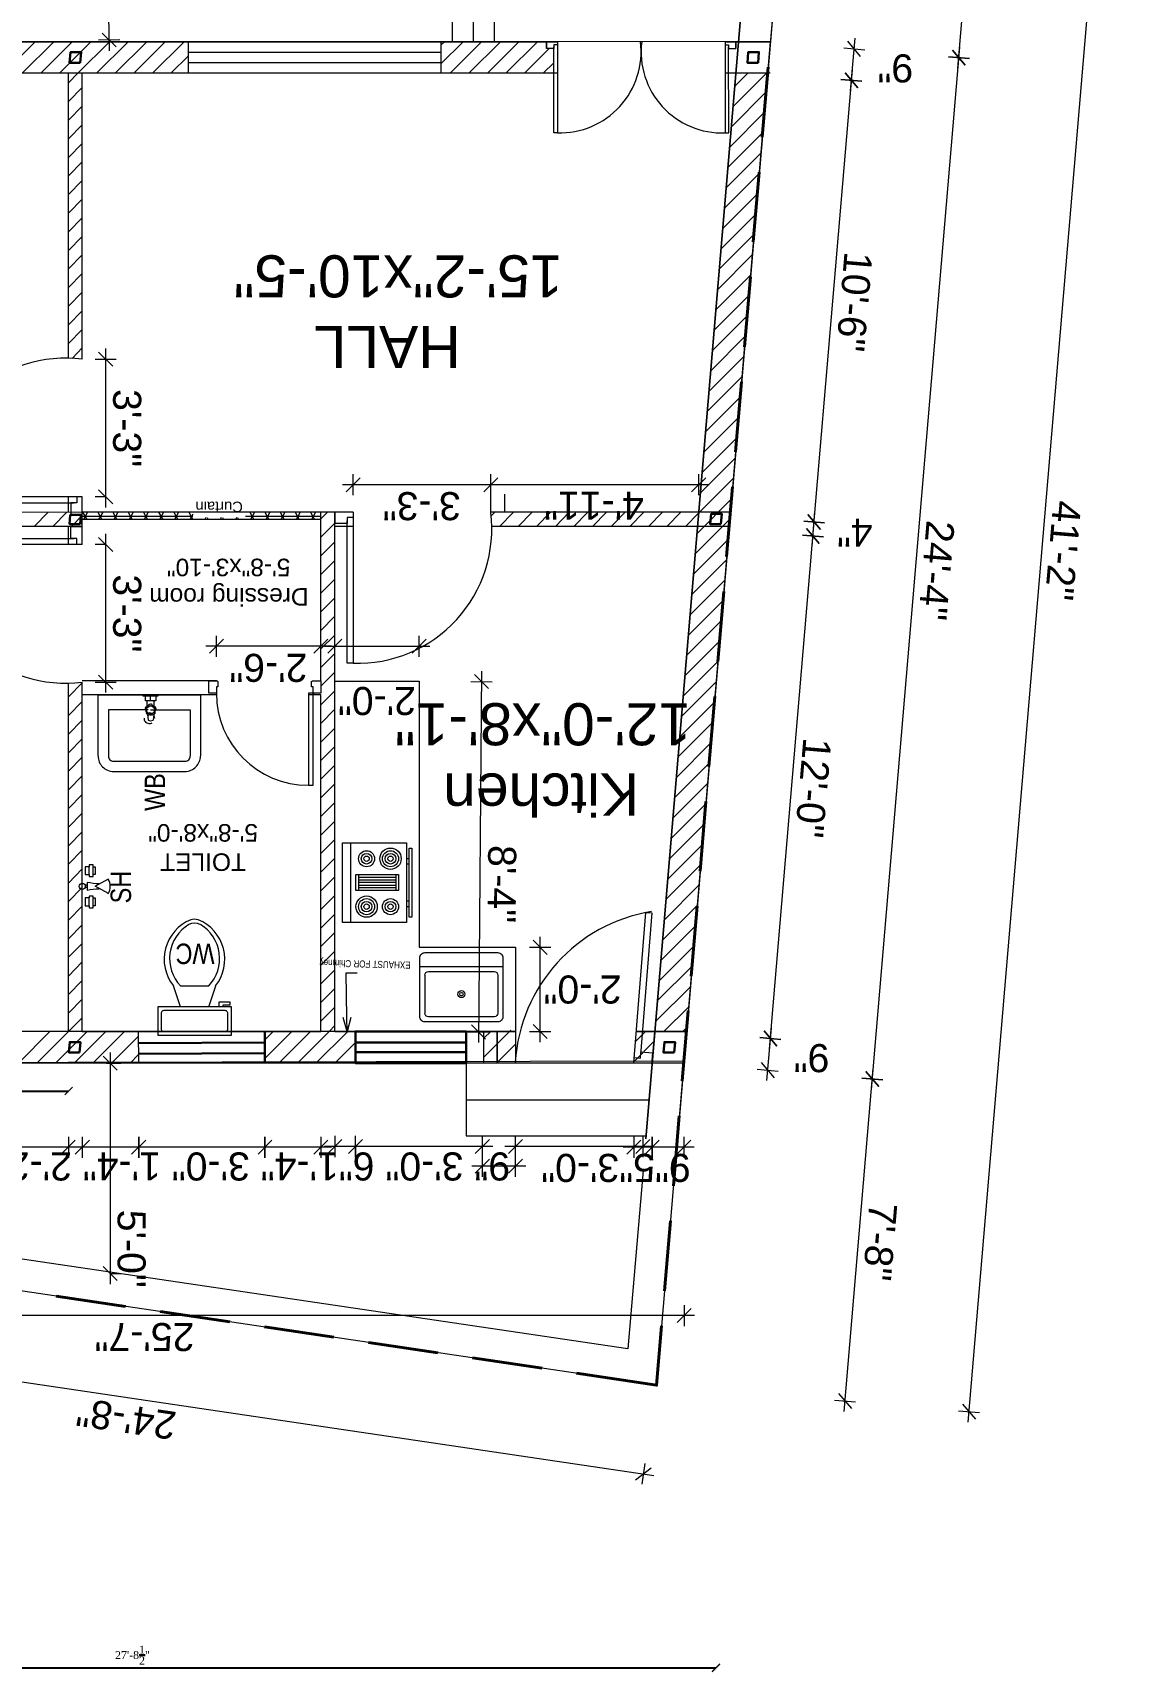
# Model space of a CAD drawing. Header units: inches. Extents: x 45643 to 78083, y -17830 to -3084.
# Drawn here: x 58680.5 to 58989.2, y -13126.4 to -12659.1 of the extents above; entities that cross this region are included whole.
import ezdxf

# ---------------------------------------------------------------- set-up
doc = ezdxf.new("R2010")
doc.units = ezdxf.units.IN
doc.header["$MEASUREMENT"] = 0
doc.layers.add('ELEVATION', color=6, linetype='Continuous', lineweight=30)
for name, color, linetype in [('PDF_0', 7, 'Continuous'), ('PDF_1. window', 7, 'Continuous'), ('PDF_A-DIM', 7, 'Continuous'), ('PDF_Boundary', 7, 'Continuous'), ('PDF_Dim_plan', 7, 'Continuous'), ('PDF_door', 7, 'Continuous'), ('PDF_Fixture', 7, 'Continuous'), ('PDF_FIXTURES', 7, 'Continuous'), ('PDF_hatch', 7, 'Continuous'), ('PDF_line', 7, 'Continuous'), ('PDF_openings', 7, 'Continuous'), ('PDF_SANITARY_FIXTURE', 7, 'Continuous'), ('PDF_T-TEXT', 7, 'Continuous'), ('PDF_Text', 7, 'Continuous'), ('PDF_WALL', 7, 'Continuous'), ('PDF_家具外线', 7, 'Continuous')]:
    doc.layers.add(name, color=color, linetype=linetype)
doc.styles.add('PDF Arial', font='arial.ttf')
doc.styles.add('PDF Technic', font='technic_.ttf')
doc.styles.get("Standard").update_dxf_attribs({"font": 'times.ttf'})
doc.dimstyles.get("Standard").update_dxf_attribs({"dimtxt": 2.25, "dimasz": 2.25, "dimexe": 0.18, "dimexo": 0.0625, "dimgap": 1, "dimtad": 1, "dimdec": 1, "dimzin": 0, "dimdsep": 46, "dimlunit": 4, "dimtxsty": 'Standard', "dimblk": 'ARCHTICK', "dimcen": 0.09, "dimse1": 1, "dimse2": 1, "dimadec": 0, "dimazin": 0, "dimtfac": 1, "dimtdec": 1, "dimtofl": 0, "dimtmove": 0, "dimatfit": 3, "dimldrblk": 'ARCHTICK', "dimfxl": 1, "dimtolj": 1, "dimtzin": 0, "dimarcsym": 0})

# ---------------------------------------------------------------- blocks, each defined once
blk = doc.blocks.new('_ArchTick')
at = {"color": 0, "linetype": 'ByBlock', "const_width": 0.15}
blk.add_lwpolyline([(-0.5, -0.5), (0.5, 0.5)], dxfattribs=at)
blk = doc.blocks.new('*D965')
at = {"layer": 'Defpoints', "color": 0, "transparency": 16777216}
for p in [(58542.59, -12797.69), (58875.18, -12797.67), (58875.18, -13125.15)]:
    blk.add_point(p, dxfattribs=at)
at = {"layer": 'ELEVATION', "color": 0, "lineweight": -2, "transparency": 16777216}
blk.add_line((58542.59, -13125.15), (58875.18, -13125.15), dxfattribs=at)
at = {"layer": 'ELEVATION', "color": 0, "lineweight": -2, "transparency": 16777216, "xscale": 2.25, "yscale": 2.25, "zscale": 2.25, "rotation": 180}
blk.add_blockref('_ArchTick', (58542.59, -13125.15), dxfattribs=at)
at = {"layer": 'ELEVATION', "color": 0, "lineweight": -2, "transparency": 16777216, "xscale": 2.25, "yscale": 2.25, "zscale": 2.25}
blk.add_blockref('_ArchTick', (58875.18, -13125.15), dxfattribs=at)
at = {"layer": 'ELEVATION', "color": 0, "transparency": 16777216, "insert": (58708.88, -13121.51), "char_height": 2.25, "attachment_point": 5}
blk.add_mtext('\\A1;27\'-8{\\H1x;\\S1/2;}"', dxfattribs=at)
blk = doc.blocks.new('*D1009')
at = {"layer": 'Defpoints', "color": 0, "transparency": 16777216}
for p in [(58566.56, -12943.76), (58690.7, -12943.76), (58690.7, -12960.73)]:
    blk.add_point(p, dxfattribs=at)
at = {"layer": 'ELEVATION', "color": 0, "lineweight": -2, "transparency": 16777216}
blk.add_line((58566.56, -12960.73), (58690.7, -12960.73), dxfattribs=at)
at = {"layer": 'ELEVATION', "color": 0, "lineweight": -2, "transparency": 16777216, "xscale": 2.25, "yscale": 2.25, "zscale": 2.25, "rotation": 180}
blk.add_blockref('_ArchTick', (58566.56, -12960.73), dxfattribs=at)
at = {"layer": 'ELEVATION', "color": 0, "lineweight": -2, "transparency": 16777216, "xscale": 2.25, "yscale": 2.25, "zscale": 2.25}
blk.add_blockref('_ArchTick', (58690.7, -12960.73), dxfattribs=at)
at = {"layer": 'ELEVATION', "color": 0, "transparency": 16777216, "insert": (58628.63, -12958.59), "char_height": 2.25, "attachment_point": 5}
blk.add_mtext('\\A1;10\'-4"', dxfattribs=at)

msp = doc.modelspace()

# ---------------------------------------------------------------- hatches: boundary and pattern name
at = {"layer": 'PDF_openings', "transparency": 33554559}
for points in [[(58733.16, -12845.53), (58733.21, -12845.58), (58733.25, -12845.63), (58733.3, -12845.58), (58733.35, -12845.53), (58733.3, -12845.49), (58733.25, -12845.44), (58733.21, -12845.49)], [(58759.82, -12845.53), (58759.86, -12845.58), (58759.91, -12845.63), (58759.96, -12845.58), (58760, -12845.53), (58759.96, -12845.49), (58759.91, -12845.44), (58759.86, -12845.49)]]:
    msp.add_hatch(color=256, dxfattribs=at).paths.add_polyline_path(points)

# ---------------------------------------------------------------- linework, layer by layer
at = {"layer": 'PDF_0', "lineweight": 9}
for points in [[(58916.41, -12665.81), (58912.75, -12661.5)], [(58703.26, -12754.12), (58699.23, -12750.13)], [(58699.23, -12789.35), (58703.26, -12793.38)], [(58773.77, -12785.92), (58769.78, -12789.91)], [(58868.24, -12789.91), (58872.28, -12785.92)], [(58703.26, -12806.92), (58699.23, -12802.93)], [(58734.83, -12831.95), (58730.8, -12835.94)], [(58760.6, -12835.94), (58764.59, -12831.95)], [(58768.58, -12831.95), (58764.59, -12835.94)], [(58788.6, -12835.94), (58792.59, -12831.95)], [(58699.23, -12842.15), (58703.26, -12846.18)], [(58810.35, -12846.04), (58806.36, -12842.01)], [(58827.08, -12921.79), (58823.09, -12917.76)], [(58770.11, -12943.76), (58770.02, -12939.78), (58769.83, -12927.07), (58772.89, -12927.07)], [(58771.08, -12939.73), (58770.11, -12943.76), (58768.95, -12939.78)], [(58805.52, -12941.91), (58809.46, -12945.94)], [(58823.09, -12941.77), (58827.08, -12945.76)], [(58704.51, -12954.75), (58700.53, -12950.76)], [(58888.09, -12952.62), (58891.75, -12956.97)], [(58688.61, -12978.76), (58692.6, -12974.78)], [(58696.59, -12974.78), (58692.6, -12978.76)], [(58760.6, -12978.76), (58764.59, -12974.78)], [(58768.58, -12974.54), (58764.59, -12978.53)], [(58806.59, -12978.53), (58810.62, -12974.54)], [(58820.03, -12974.54), (58816, -12978.53)], [(58853.78, -12974.78), (58849.79, -12978.76)], [(58852.34, -12978.53), (58856.33, -12974.54)], [(58864.03, -12978.76), (58868.01, -12974.78)], [(58810.62, -12980.15), (58806.59, -12984.19)], [(58816, -12984.19), (58820.03, -12980.15)], [(58700.53, -13010.75), (58704.51, -13014.78)], [(58864.07, -13026.74), (58868.06, -13022.75)], [(58910.1, -13046.95), (58913.77, -13051.26)], [(58945.47, -13049.97), (58949.14, -13054.28)], [(58852.21, -13071.52), (58856.75, -13068.18)]]:
    msp.add_lwpolyline(points, dxfattribs=at)
for points in [[(58946.17, -12668.31), (58942.55, -12664)], [(58915.62, -12674.8), (58912.01, -12670.49)], [(58809, -12789.91), (58812.99, -12785.92)], [(58904.96, -12800.71), (58901.34, -12796.35)], [(58904.63, -12804.69), (58900.97, -12800.38)], [(58892.49, -12947.93), (58888.87, -12943.62)], [(58921.55, -12959.48), (58917.89, -12955.17)], [(58712.67, -12974.78), (58708.64, -12978.76)], [(58748.64, -12974.78), (58744.66, -12978.76)], [(58770.43, -12978.53), (58774.47, -12974.54)], [(58858.97, -12974.78), (58854.99, -12978.76)]]:
    msp.add_lwpolyline(points, close=True, dxfattribs=at)
at = {"layer": 'PDF_1. window', "lineweight": 15}
msp.add_lwpolyline([(58724.82, -12661.64), (58796.81, -12661.64), (58796.81, -12670.63), (58724.82, -12670.63)], close=True, dxfattribs=at)
for points in [[(58830, -12661.64), (58826.85, -12661.64)], [(58724.82, -12664.6), (58796.81, -12664.6)], [(58796.81, -12667.62), (58724.82, -12667.62)], [(58710.68, -12952.76), (58710.59, -12943.76)]]:
    msp.add_lwpolyline(points, dxfattribs=at)
at = {"layer": 'PDF_A-DIM', "lineweight": 5}
for points in [[(58899.91, -12552.33), (58858.23, -13044.59), (58565.44, -13001.15), (58509.91, -12600.96)], [(58866.07, -12952.2), (58558.77, -12952.89), (58518.35, -12661.73), (58890.68, -12661.5)], [(58786.98, -12912.7), (58768.76, -12912.7), (58768.76, -12889.94), (58786.98, -12889.94)], [(58788.51, -12911.17), (58787.77, -12911.17), (58787.77, -12891.47), (58788.51, -12891.47)], [(58784.71, -12903.62), (58772.56, -12903.62), (58772.56, -12899.03), (58784.71, -12899.03)]]:
    msp.add_lwpolyline(points, close=True, dxfattribs=at)
at = {"layer": 'PDF_A-DIM', "lineweight": 9}
for points in [[(58944.13, -12669.15), (58953.87, -12553.86)], [(58919.47, -12960.31), (58944.64, -12663.17)], [(58911.68, -13052.1), (58919.98, -12954.33)], [(58866.07, -13021.73), (58866.07, -13027.76)], [(58869.03, -13024.75), (58555.75, -13024.75)], [(58908.95, -13048.85), (58914.93, -13049.36)]]:
    msp.add_lwpolyline(points, dxfattribs=at)
for points in [[(58947.38, -12666.41), (58941.4, -12665.9)], [(58922.71, -12957.58), (58916.73, -12957.07)]]:
    msp.add_lwpolyline(points, close=True, dxfattribs=at)
at = {"layer": 'PDF_A-DIM', "lineweight": 5}
for points in [[(58771.08, -12912.7), (58771.08, -12889.94)], [(58786.98, -12894.49), (58787.77, -12894.49)], [(58787.77, -12896.02), (58786.98, -12896.02)], [(58773.35, -12903.62), (58773.35, -12899.03)], [(58783.97, -12899.82), (58773.35, -12899.82)], [(58773.35, -12900.56), (58783.97, -12900.56)], [(58783.97, -12901.3), (58773.35, -12901.3)], [(58773.35, -12902.09), (58783.97, -12902.09)], [(58783.97, -12899.03), (58783.97, -12903.62)], [(58783.97, -12902.83), (58773.35, -12902.83)], [(58787.77, -12906.63), (58786.98, -12906.63)], [(58786.98, -12908.16), (58787.77, -12908.16)], [(58812.94, -12952.76), (58812.85, -12943.76)], [(58812.85, -12952.76), (58812.85, -12943.76), (58812.85, -12952.76)]]:
    msp.add_lwpolyline(points, dxfattribs=at)
for centre, radius in [((58775.6, -12894.51), 2.29), ((58775.6, -12894.51), 1.51), ((58782.42, -12894.51), 3.04), ((58782.42, -12894.51), 2.29), ((58782.42, -12894.51), 1.51), ((58775.6, -12894.51), 0.765), ((58782.42, -12894.51), 0.765), ((58775.6, -12908.18), 3.04), ((58775.6, -12908.18), 2.29), ((58775.6, -12908.18), 1.51), ((58782.42, -12908.18), 2.29), ((58782.42, -12908.18), 1.51), ((58775.6, -12908.18), 0.765), ((58782.42, -12908.18), 0.765)]:
    msp.add_circle(centre, radius, dxfattribs=at)
at = {"layer": 'PDF_Boundary', "lineweight": 40}
for points in [[(58890.03, -12668.91), (58888.36, -12688.85)], [(58887.53, -12698.81), (58885.81, -12718.7)], [(58884.98, -12728.67), (58883.31, -12748.6)], [(58882.43, -12758.57), (58880.76, -12778.5)], [(58879.93, -12788.47), (58878.21, -12808.4)], [(58877.38, -12818.37), (58875.71, -12838.3)], [(58874.87, -12848.27), (58873.16, -12868.2)], [(58872.32, -12878.17), (58870.66, -12898.1)], [(58869.77, -12908.07), (58868.11, -12928)], [(58867.27, -12937.92), (58865.56, -12957.85)], [(58864.72, -12967.82), (58863.05, -12987.75)], [(58862.22, -12997.72), (58860.5, -13017.65)], [(58706.88, -13022.11), (58687.13, -13019.18)], [(58736.59, -13026.51), (58716.8, -13023.59)], [(58766.26, -13030.91), (58746.47, -13027.99)], [(58859.67, -13027.62), (58858.23, -13044.59), (58835.47, -13041.2)], [(58795.93, -13035.32), (58776.13, -13032.4)], [(58825.6, -13039.72), (58805.8, -13036.8)]]:
    msp.add_lwpolyline(points, dxfattribs=at)
at = {"layer": 'PDF_Dim_plan', "lineweight": 9}
for points in [[(58800.1, -12661.64), (58800.01, -12624.5), (58883.77, -12624.6)], [(58806.08, -12661.64), (58805.99, -12630.53), (58883.73, -12630.58)], [(58812.06, -12661.64), (58812.01, -12636.51), (58883.73, -12636.6)], [(58698.26, -12752.12), (58704.24, -12752.12)], [(58701.27, -12794.36), (58701.27, -12749.11)], [(58771.78, -12790.88), (58771.78, -12784.9)], [(58810.99, -12790.88), (58810.99, -12784.9)], [(58814.01, -12787.91), (58768.76, -12787.91)], [(58701.27, -12791.34), (58698.26, -12791.34)], [(58701.27, -12847.16), (58701.27, -12801.91)], [(58701.27, -12804.92), (58698.26, -12804.92)], [(58732.84, -12836.96), (58732.84, -12830.98)], [(58762.6, -12836.96), (58762.6, -12830.98)], [(58765.61, -12833.94), (58729.82, -12833.94)], [(58698.26, -12844.19), (58704.24, -12844.19)], [(58701.5, -12952.76), (58705.53, -12952.76)], [(58702.52, -12949.79), (58702.52, -13015.75)], [(58856.98, -12952.76), (58803.95, -12952.76), (58803.95, -12973.52), (58855.22, -12973.52)], [(58855.96, -12963.33), (58803.95, -12963.33)], [(58702.47, -13012.74), (58705.53, -13012.74)]]:
    msp.add_lwpolyline(points, dxfattribs=at)
at = {"layer": 'PDF_door', "lineweight": 9}
for points in [[(58830, -12662.52), (58828.93, -12662.52), (58828.93, -12663.58), (58826.85, -12663.58), (58826.85, -12661.64), (58826.85, -12663.58)], [(58830, -12661.64), (58830, -12687.6), (58828.98, -12687.6), (58828.93, -12663.07)], [(58877.75, -12661.64), (58877.75, -12687.6), (58878.81, -12687.6), (58878.77, -12663.07)], [(58877.75, -12662.56), (58878.77, -12662.56), (58878.77, -12663.58), (58880.85, -12663.58), (58880.85, -12661.64), (58880.85, -12663.58)], [(58694.59, -12791.34), (58651.62, -12791.34), (58651.62, -12793.1), (58692.23, -12793.1)], [(58693.06, -12791.34), (58693.06, -12793.1), (58691.35, -12793.1), (58691.35, -12796.53), (58694.59, -12796.53), (58691.35, -12796.53)], [(58771.78, -12797.28), (58770.06, -12797.28), (58770.06, -12798.99), (58766.58, -12798.99), (58766.58, -12795.75), (58766.58, -12798.99)], [(58771.78, -12795.75), (58771.78, -12838.76), (58770.06, -12838.76), (58770.06, -12798.16)], [(58694.59, -12804.92), (58651.62, -12804.92), (58651.62, -12803.21), (58692.23, -12803.21)], [(58693.06, -12804.92), (58693.06, -12803.21), (58691.35, -12803.21), (58691.35, -12799.78), (58694.59, -12799.78), (58691.35, -12799.78)], [(58851.79, -12952.66), (58855.17, -12909.83), (58856.89, -12909.97), (58853.69, -12950.44)], [(58851.93, -12951.18), (58853.64, -12951.32), (58853.78, -12949.6), (58857.21, -12949.88), (58856.93, -12953.08), (58857.21, -12949.88)]]:
    msp.add_lwpolyline(points, dxfattribs=at)
for centre, radius, start, end in [((58830.72, -12664.49), 23.11, 268.1651, 7.1629), ((58876.94, -12664.53), 23.11, 172.9356, 271.9334), ((58689.84, -12790.11), 38.27, 82.8864, 181.8842), ((58773.01, -12800.54), 38.27, 268.1158, 7.1136), ((58689.84, -12806.2), 38.27, 178.1158, 277.1136), ((58864.28, -12955.33), 46.38, 99.2396, 176.5448)]:
    msp.add_arc(centre, radius, start, end, dxfattribs=at)
at = {"layer": 'PDF_Fixture', "lineweight": 9}
for points in [[(58810.99, -12790.88), (58810.99, -12784.9)], [(58870.28, -12790.88), (58870.28, -12784.9)], [(58873.25, -12787.91), (58807.98, -12787.91)], [(58766.58, -12836.96), (58766.58, -12830.98)], [(58790.6, -12836.96), (58790.6, -12830.98)], [(58763.57, -12833.94), (58793.61, -12833.94)], [(58808.4, -12841.04), (58807.47, -12946.91)], [(58766.58, -12843.86), (58790.6, -12843.86), (58790.6, -12919.75), (58818.04, -12919.75), (58818.04, -12943.76), (58766.58, -12943.76), (58766.58, -12859.49)], [(58805.34, -12844), (58811.37, -12844.05)], [(58822.07, -12919.75), (58828.1, -12919.75)], [(58825.09, -12946.78), (58825.09, -12916.78)], [(58804.5, -12943.9), (58810.48, -12943.95)], [(58822.07, -12943.76), (58828.1, -12943.76)]]:
    msp.add_lwpolyline(points, dxfattribs=at)
at = {"layer": 'PDF_FIXTURES', "lineweight": 9}
for points in [[(58732.55, -12930.78, 0.501316), (58727.6, -12911.92, 0.132895), (58725.51, -12911.92, 0.501316), (58720.56, -12930.78)], [(58728.2, -12913.24, 0.21501), (58724.93, -12913.26, 0.48008), (58722.59, -12930.78), (58730.61, -12930.78, 0.48008), (58728.23, -12913.26)], [(58735.05, -12943.8, 0.499993), (58736.08, -12942.79), (58736.08, -12938.76)]]:
    msp.add_lwpolyline(points, format="xyb", dxfattribs=at)
for points in [[(58722.59, -12936.76), (58720.6, -12930.78)], [(58730.61, -12936.76), (58732.61, -12930.78)], [(58717.08, -12938.76), (58717.08, -12942.79)], [(58735.11, -12937.78), (58718.1, -12937.78)], [(58733.58, -12936.76), (58733.58, -12935.28), (58736.59, -12935.28), (58736.59, -12936.25), (58734.6, -12936.25), (58734.6, -12936.76)], [(58718.1, -12943.76), (58735.11, -12943.76)]]:
    msp.add_lwpolyline(points, dxfattribs=at)
msp.add_lwpolyline([(58716.1, -12936.76), (58716.1, -12944.78), (58737.1, -12944.78), (58737.1, -12936.76)], close=True, dxfattribs=at)
for centre, start, end in [((58717.93, -12938.69), 81.8669, 188.1258), ((58735.18, -12938.69), 351.8742, 98.1331), ((58717.93, -12942.9), 171.8742, 278.1331)]:
    msp.add_arc(centre, 0.904, start, end, dxfattribs=at)
at = {"layer": 'PDF_hatch', "lineweight": 0}
for points in [[(58877.75, -12661.64), (58890.63, -12661.64), (58866.02, -12952.76), (58558.72, -12952.76), (58518.35, -12661.64), (58830, -12661.64)], [(58681.15, -12661.64), (58672.16, -12670.63)], [(58686.43, -12661.64), (58677.44, -12670.63)], [(58691.72, -12661.64), (58682.73, -12670.63)], [(58697.05, -12661.64), (58688.06, -12670.63)], [(58702.33, -12661.64), (58693.34, -12670.63), (58690.61, -12673.36)], [(58826.85, -12661.64), (58694.78, -12661.64)], [(58707.67, -12661.64), (58698.67, -12670.63)], [(58712.95, -12661.64), (58703.96, -12670.63)], [(58718.23, -12661.64), (58709.24, -12670.63)], [(58723.57, -12661.64), (58714.57, -12670.63)], [(58803.11, -12661.64), (58796.81, -12667.89)], [(58797.83, -12661.64), (58796.81, -12662.61)], [(58808.4, -12661.64), (58799.41, -12670.63)], [(58813.73, -12661.64), (58804.74, -12670.63)], [(58819.01, -12661.64), (58810.02, -12670.63)], [(58824.35, -12661.64), (58815.31, -12670.63)], [(58827.68, -12663.58), (58820.64, -12670.63)], [(58881.64, -12661.64), (58890.63, -12661.64)], [(58724.82, -12665.67), (58719.86, -12670.63)], [(58828.93, -12667.62), (58825.92, -12670.63)], [(58690.61, -12670.63), (58528.68, -12670.63), (58546.07, -12795.79)], [(58889.57, -12670.63), (58880.07, -12680.13)], [(58884.28, -12670.63), (58880.53, -12674.34)], [(58694.59, -12674.66), (58690.61, -12678.7)], [(58889.43, -12676.05), (58879.56, -12685.93)], [(58694.59, -12679.99), (58690.61, -12683.98)], [(58888.92, -12681.85), (58879.09, -12691.72)], [(58694.59, -12685.28), (58690.61, -12689.31)], [(58694.59, -12690.61), (58690.61, -12694.6)], [(58888.46, -12687.64), (58878.58, -12697.52)], [(58694.59, -12695.89), (58690.61, -12699.88)], [(58887.95, -12693.44), (58878.07, -12703.31)], [(58694.59, -12701.18), (58690.61, -12705.21)], [(58887.48, -12699.23), (58877.61, -12709.11)], [(58886.97, -12705.03), (58877.1, -12714.9)], [(58694.59, -12706.51), (58690.61, -12710.5)], [(58694.59, -12711.79), (58690.61, -12715.83)], [(58886.51, -12710.82), (58876.64, -12720.69)], [(58694.59, -12717.13), (58690.61, -12721.11)], [(58886, -12716.62), (58876.13, -12726.49)], [(58694.59, -12722.41), (58690.61, -12726.4)], [(58885.49, -12722.41), (58875.66, -12732.28)], [(58694.59, -12727.69), (58690.61, -12731.73)], [(58885.03, -12728.2), (58875.15, -12738.08)], [(58694.59, -12733.03), (58690.61, -12737.01)], [(58884.52, -12734), (58874.64, -12743.87)], [(58694.59, -12738.31), (58690.61, -12742.34)], [(58884.05, -12739.79), (58874.18, -12749.67)], [(58694.59, -12743.64), (58690.61, -12747.63)], [(58883.54, -12745.59), (58873.67, -12755.46)], [(58694.59, -12748.93), (58691.67, -12751.89)], [(58883.08, -12751.38), (58873.2, -12761.26)], [(58882.57, -12757.18), (58872.69, -12767.05)], [(58882.06, -12762.97), (58872.19, -12772.85)], [(58881.6, -12768.77), (58871.72, -12778.64)], [(58881.09, -12774.56), (58871.21, -12784.43)], [(58880.62, -12780.36), (58870.75, -12790.23)], [(58880.11, -12786.15), (58870.24, -12796.02), (58866.48, -12799.78)], [(58879.6, -12791.94), (58869.77, -12801.82)], [(58684.9, -12795.75), (58680.87, -12799.78)], [(58690.19, -12795.75), (58686.2, -12799.78)], [(58694.59, -12796.67), (58691.49, -12799.78)], [(58760.37, -12843.77), (58762.6, -12843.77), (58762.6, -12795.75)], [(58764.45, -12795.75), (58762.6, -12797.6)], [(58766.58, -12798.9), (58762.6, -12802.88)], [(58812.15, -12795.75), (58811.13, -12796.81)], [(58817.48, -12795.75), (58813.45, -12799.78)], [(58822.77, -12795.75), (58818.78, -12799.78)], [(58828.05, -12795.75), (58824.07, -12799.78)], [(58833.38, -12795.75), (58829.4, -12799.78)], [(58838.67, -12795.75), (58834.68, -12799.78)], [(58844, -12795.75), (58839.97, -12799.78)], [(58849.28, -12795.75), (58845.3, -12799.78)], [(58854.57, -12795.75), (58850.58, -12799.78)], [(58859.9, -12795.75), (58855.91, -12799.78)], [(58865.19, -12795.75), (58861.2, -12799.78)], [(58879.14, -12797.74), (58869.26, -12807.61)], [(58694.59, -12943.76), (58762.6, -12943.76), (58690.61, -12943.76), (58566.56, -12943.76), (58546.58, -12799.78)], [(58766.58, -12804.23), (58762.6, -12808.22)], [(58878.63, -12803.53), (58868.75, -12813.41)], [(58766.58, -12809.51), (58762.6, -12813.5)], [(58878.17, -12809.33), (58868.29, -12819.2)], [(58766.58, -12814.8), (58762.6, -12818.83)], [(58877.66, -12815.12), (58867.78, -12825)], [(58766.58, -12820.13), (58762.6, -12824.12)], [(58877.19, -12820.92), (58867.32, -12830.79)], [(58766.58, -12825.41), (58762.6, -12829.45)], [(58876.68, -12826.71), (58866.81, -12836.59)], [(58766.58, -12830.75), (58762.6, -12834.73)], [(58766.58, -12836.03), (58762.6, -12840.02)], [(58876.17, -12832.51), (58866.34, -12842.38)], [(58766.58, -12841.31), (58762.6, -12845.35)], [(58875.71, -12838.3), (58865.83, -12848.18)], [(58694.59, -12844.37), (58690.61, -12848.41)], [(58732.84, -12843.77), (58694.59, -12843.77)], [(58875.2, -12844.1), (58865.32, -12853.97)], [(58694.59, -12849.71), (58690.61, -12853.69)], [(58732.84, -12847.76), (58694.59, -12847.76)], [(58762.6, -12847.76), (58759.03, -12847.76)], [(58760.6, -12847.34), (58760.37, -12847.57)], [(58766.58, -12846.65), (58762.6, -12850.63)], [(58874.73, -12849.89), (58864.86, -12859.76)], [(58694.59, -12854.99), (58690.61, -12858.98)], [(58766.58, -12851.93), (58762.6, -12855.96)], [(58694.59, -12860.32), (58690.61, -12864.31)], [(58766.58, -12857.26), (58762.6, -12861.25)], [(58874.22, -12855.69), (58864.35, -12865.56)], [(58766.58, -12862.55), (58762.6, -12866.53)], [(58873.71, -12861.48), (58863.89, -12871.35)], [(58694.59, -12865.61), (58690.61, -12869.59)], [(58766.58, -12867.83), (58762.6, -12871.86)], [(58873.25, -12867.27), (58863.38, -12877.15)], [(58694.59, -12870.89), (58690.61, -12874.92)], [(58766.58, -12873.16), (58762.6, -12877.15)], [(58872.74, -12873.07), (58862.87, -12882.94)], [(58694.59, -12876.22), (58690.61, -12880.21)], [(58766.58, -12878.45), (58762.6, -12882.48)], [(58872.28, -12878.86), (58862.4, -12888.74)], [(58694.59, -12881.51), (58690.61, -12885.49)], [(58694.59, -12886.84), (58690.61, -12890.82)], [(58766.58, -12883.78), (58762.6, -12887.76)], [(58871.77, -12884.66), (58861.89, -12894.53)], [(58694.59, -12892.12), (58690.61, -12896.11)], [(58766.58, -12889.06), (58762.6, -12893.05)], [(58871.3, -12890.45), (58861.43, -12900.33)], [(58694.59, -12897.41), (58690.61, -12901.44)], [(58766.58, -12894.35), (58762.6, -12898.38)], [(58870.79, -12896.25), (58860.92, -12906.12)], [(58766.58, -12899.68), (58762.6, -12903.66)], [(58870.28, -12902.04), (58860.46, -12911.92)], [(58694.59, -12902.74), (58690.61, -12906.72)], [(58766.58, -12904.96), (58762.6, -12909)], [(58694.59, -12908.02), (58690.61, -12912.05)], [(58766.58, -12910.29), (58762.6, -12914.28)], [(58869.82, -12907.84), (58859.95, -12917.71)], [(58694.59, -12913.35), (58690.61, -12917.34)], [(58766.58, -12915.58), (58762.6, -12919.56)], [(58869.31, -12913.63), (58859.44, -12923.5)], [(58694.59, -12918.64), (58690.61, -12922.62)], [(58766.58, -12920.86), (58762.6, -12924.9)], [(58868.85, -12919.43), (58858.97, -12929.3)], [(58694.59, -12923.92), (58690.61, -12927.95)], [(58868.34, -12925.22), (58858.46, -12935.05)], [(58694.59, -12929.25), (58690.61, -12933.24)], [(58766.58, -12926.19), (58762.6, -12930.18)], [(58694.59, -12934.54), (58690.61, -12938.57)], [(58766.58, -12931.48), (58762.6, -12935.51)], [(58867.87, -12931.01), (58858, -12940.84)], [(58766.58, -12936.81), (58762.6, -12940.8)], [(58867.36, -12936.81), (58860.36, -12943.76)], [(58685.37, -12943.76), (58676.37, -12952.76)], [(58694.59, -12939.87), (58690.7, -12943.76), (58681.66, -12952.76)], [(58695.98, -12943.76), (58686.99, -12952.76)], [(58701.27, -12943.76), (58692.28, -12952.76)], [(58706.6, -12943.76), (58697.61, -12952.76)], [(58749.02, -12943.76), (58746.6, -12946.17)], [(58754.3, -12943.81), (58746.65, -12951.46)], [(58759.58, -12943.81), (58750.59, -12952.8)], [(58764.87, -12943.86), (58755.88, -12952.8)], [(58770.15, -12943.86), (58761.16, -12952.8)], [(58766.58, -12942.09), (58764.92, -12943.76)], [(58766.58, -12943.76), (58812.85, -12943.76)], [(58816.7, -12943.35), (58809.05, -12951.04)], [(58811.09, -12943.67), (58809.05, -12945.71)], [(58855.08, -12943.76), (58852.3, -12946.54)], [(58852.48, -12943.76), (58857.72, -12943.76)], [(58866.85, -12942.6), (58865.7, -12943.76)], [(58710.59, -12945.06), (58702.89, -12952.76)], [(58772.43, -12946.87), (58766.45, -12952.85)], [(58818.04, -12947.33), (58812.8, -12952.57)], [(58857.49, -12946.64), (58851.83, -12952.34)], [(58710.63, -12950.35), (58708.18, -12952.76)], [(58772.43, -12952.15), (58771.73, -12952.85)], [(58857.03, -12952.43), (58856.7, -12952.76)]]:
    msp.add_lwpolyline(points, dxfattribs=at)
at = {"layer": 'PDF_hatch', "lineweight": 9}
for points in [[(58911.59, -12663.4), (58917.57, -12663.91)], [(58913.54, -12675.64), (58914.83, -12660.66)], [(58902.92, -12801.54), (58914.05, -12669.66)], [(58890.45, -12948.77), (58903.06, -12799.55)], [(58902.55, -12805.53), (58903.38, -12795.56)], [(58889.66, -12957.76), (58890.96, -12942.79)], [(58886.93, -12954.52), (58892.91, -12955.03)], [(58693.57, -12976.77), (58661.08, -12976.77)], [(58690.61, -12973.76), (58690.61, -12979.78)], [(58713.65, -12976.77), (58691.58, -12976.77)], [(58694.59, -12973.76), (58694.59, -12979.78)], [(58749.66, -12976.77), (58707.67, -12976.77)], [(58765.61, -12976.77), (58743.68, -12976.77)], [(58762.6, -12973.76), (58762.6, -12979.78)], [(58775.44, -12976.54), (58763.57, -12976.54)], [(58766.58, -12973.52), (58766.58, -12979.55)], [(58811.6, -12976.54), (58769.46, -12976.54)], [(58772.43, -12976.54), (58772.43, -12979.55), (58772.43, -12973.52)], [(58808.58, -12973.52), (58808.58, -12979.55)], [(58857.3, -12976.54), (58815.03, -12976.54)], [(58817.99, -12973.52), (58817.99, -12979.55)], [(58859.99, -12976.77), (58848.77, -12976.77)], [(58851.79, -12973.76), (58851.79, -12979.78)], [(58868.99, -12976.77), (58853.97, -12976.77)], [(58854.34, -12973.52), (58854.34, -12979.55)], [(58866.02, -12973.76), (58866.02, -12979.78)], [(58808.58, -12979.18), (58808.58, -12985.16)], [(58817.99, -12979.18), (58817.99, -12985.16)], [(58821.01, -12982.19), (58805.62, -12982.19)]]:
    msp.add_lwpolyline(points, dxfattribs=at)
for points in [[(58916.78, -12672.9), (58910.8, -12672.39)], [(58906.12, -12798.76), (58900.18, -12798.3)], [(58905.79, -12802.79), (58899.81, -12802.28)], [(58893.69, -12946.03), (58887.71, -12945.52)], [(58710.68, -12979.78), (58710.68, -12973.76)], [(58746.65, -12979.78), (58746.65, -12973.76)], [(58856.98, -12979.78), (58856.98, -12973.76)]]:
    msp.add_lwpolyline(points, close=True, dxfattribs=at)
at = {"layer": 'PDF_hatch', "lineweight": 0}
msp.add_lwpolyline([(58866.02, -12952.76), (58856.98, -12952.76), (58857.72, -12943.76), (58866.76, -12943.76)], close=True, dxfattribs=at)
at = {"layer": 'PDF_line', "lineweight": 9}
for points in [[(58509.91, -12600.96), (58899.91, -12552.33), (58858.23, -13044.59)], [(58530.4, -12683.05), (58520.11, -12608.74), (58889.99, -12562.62), (58881.64, -12661.64)], [(58854.38, -12983.35), (58850.07, -13034.25), (58573.42, -12993.23), (58520.11, -12608.74)], [(58892.67, -12637.86), (58863.33, -12984.65)], [(58700.2, -12659.23), (58704.28, -12663.12)], [(58830, -12661.64), (58518.35, -12661.64)], [(58705.25, -12661.13), (58699.23, -12661.22)], [(58890.63, -12661.64), (58880.85, -12661.64)], [(58830, -12670.63), (58518.35, -12670.63)], [(58690.61, -12751.85), (58690.61, -12670.63)], [(58694.59, -12752.12), (58694.59, -12670.63)], [(58890.63, -12670.63), (58877.75, -12670.63)], [(58690.61, -12795.75), (58690.61, -12791.34)], [(58694.59, -12804.92), (58694.59, -12791.34)], [(58879.28, -12795.75), (58810.99, -12795.75), (58810.99, -12790.6)], [(58814.98, -12795.75), (58814.98, -12790.6)], [(58694.59, -12795.75), (58536.98, -12795.79)], [(58771.78, -12795.75), (58762.6, -12795.75)], [(58766.58, -12943.76), (58766.58, -12795.75)], [(58694.59, -12799.78), (58537.68, -12799.78)], [(58690.61, -12804.92), (58690.61, -12799.78)], [(58771.78, -12799.78), (58766.58, -12799.78)], [(58878.95, -12799.78), (58811.27, -12799.78)], [(58690.61, -12943.76), (58690.61, -12844.47)], [(58694.59, -12943.76), (58694.59, -12844.19)], [(58762.6, -12943.76), (58762.6, -12847.76)], [(58812.85, -12943.76), (58558.72, -12943.76)], [(58866.76, -12943.76), (58852.48, -12943.76)], [(58866.02, -12952.76), (58558.72, -12952.76)]]:
    msp.add_lwpolyline(points, dxfattribs=at)
for points in [[(58565.44, -13001.15), (58509.91, -12600.96), (58899.91, -12552.33), (58858.23, -13044.59)], [(58899.91, -12552.33), (58858.23, -13044.59), (58565.44, -13001.15), (58509.91, -12600.96)], [(58855.17, -12974.36), (58882.75, -12648.19)], [(58818.04, -12952.76), (58809.05, -12952.76), (58809.05, -12943.76), (58818.04, -12943.76)]]:
    msp.add_lwpolyline(points, close=True, dxfattribs=at)
at = {"layer": 'PDF_openings', "lineweight": 13}
for points in [[(58733.25, -12844.19), (58733.25, -12845.53), (58732.84, -12845.53), (58732.84, -12847.34), (58730.61, -12847.34), (58730.61, -12843.77), (58732.84, -12843.77, -0.414214)], [(58760.37, -12843.77), (58762.6, -12843.77), (58762.6, -12847.34), (58760.37, -12847.34), (58760.37, -12845.53), (58759.91, -12845.53), (58759.91, -12844.19, -0.414214)]]:
    msp.add_lwpolyline(points, format="xyb", close=True, dxfattribs=at)
for points in [[(58730.61, -12846.88), (58730.61, -12844.19)], [(58760.84, -12847.34), (58759.03, -12847.34), (58759.03, -12873.53), (58760.37, -12873.53), (58760.37, -12847.34)]]:
    msp.add_lwpolyline(points, dxfattribs=at)
msp.add_arc((58759.01, -12847.36), 26.21, 180, 270, dxfattribs=at)
at = {"layer": 'PDF_SANITARY_FIXTURE', "lineweight": 15}
for points in [[(58699.14, -12865.23), (58699.14, -12847.76), (58728.29, -12847.76), (58728.29, -12865.23)], [(58715.5, -12848.04), (58715.5, -12849.52), (58712.63, -12849.52), (58712.63, -12848.04)], [(58713.09, -12851.05), (58713.09, -12849.52)], [(58713.6, -12850.72), (58713.55, -12850.59)], [(58714.06, -12849.52), (58714.06, -12848.04)], [(58714.48, -12850.72), (58714.53, -12850.54)], [(58715.04, -12851.05), (58715.04, -12849.52)], [(58713.32, -12852.12), (58702.06, -12852.12), (58702.06, -12865.23)], [(58712.21, -12854.48), (58712.21, -12854.62), (58712.25, -12854.9), (58712.35, -12855.18), (58712.53, -12855.41), (58712.72, -12855.64), (58712.95, -12855.78), (58713.23, -12855.92), (58713.51, -12855.96), (58713.78, -12856.01), (58714.06, -12855.96), (58714.34, -12855.87), (58714.48, -12855.78)], [(58712.67, -12852.12), (58712.49, -12852.12)], [(58712.95, -12852.9), (58712.81, -12853.04)], [(58713.65, -12853.41), (58713.6, -12853.6)], [(58714.06, -12852.12), (58725.37, -12852.12), (58725.37, -12865.23)], [(58714.94, -12853.41), (58714.8, -12855.04)], [(58715.5, -12852.02), (58715.64, -12852.02)], [(58696.54, -12899.03), (58696.54, -12896.8), (58695.43, -12896.8), (58695.43, -12899.03), (58696.54, -12899.03), (58696.54, -12899.58), (58697.65, -12899.58), (58697.65, -12896.25), (58696.54, -12896.25), (58696.54, -12896.8)], [(58697.65, -12896.8), (58698.21, -12896.8), (58698.21, -12899.03), (58697.65, -12899.03)], [(58702.01, -12904.45), (58698.21, -12902.37), (58702.01, -12900.28)], [(58696.54, -12907.93), (58696.54, -12905.7)], [(58697.65, -12905.7), (58698.21, -12905.7), (58698.21, -12907.93), (58697.65, -12907.93)], [(58790.78, -12925.22), (58814.47, -12925.22)], [(58814.47, -12922.72), (58814.47, -12939.54)], [(58792.27, -12938.52), (58792.27, -12927.68)]]:
    msp.add_lwpolyline(points, dxfattribs=at)
for points in [[(58716.24, -12847.76), (58711.88, -12847.76), (58711.88, -12848.04), (58716.24, -12848.04)], [(58695.98, -12902.09), (58695.43, -12902.09), (58695.43, -12902.64), (58695.98, -12902.64)], [(58695.43, -12907.93), (58696.54, -12907.93), (58696.54, -12908.49), (58697.65, -12908.49), (58697.65, -12905.15), (58696.54, -12905.15), (58696.54, -12905.7), (58695.43, -12905.7)]]:
    msp.add_lwpolyline(points, close=True, dxfattribs=at)
for points in [[(58713.58, -12850.76, 0.158394), (58712.9, -12851.28), (58712.76, -12851.14)], [(58714.45, -12850.74, -0.158394), (58715.18, -12851.23), (58715.31, -12851.1)], [(58713.18, -12853.41), (58713.32, -12855.04, 0.199361), (58714.76, -12855.03)], [(58713.63, -12853.44, 0.15837), (58714.53, -12853.41), (58714.57, -12853.55)], [(58715.22, -12852.86), (58715.36, -12853, -0.158394), (58714.56, -12853.6)], [(58699.09, -12865.26, 0.414214), (58703.49, -12869.64), (58723.89, -12869.64, 0.414214), (58728.25, -12865.26)], [(58702.01, -12865.26, 0.414214), (58703.49, -12866.72), (58723.89, -12866.72, 0.414214), (58725.33, -12865.26)], [(58699.41, -12901.67, -0.061797), (58695.98, -12901.25), (58695.98, -12903.48, -0.061797), (58699.41, -12903.06)], [(58814.42, -12939.57, -0.414214), (58812.99, -12941.03), (58792.24, -12941.03, -0.414214), (58790.78, -12939.54), (58790.78, -12922.74, -0.414214), (58792.27, -12921.28), (58812.99, -12921.28, -0.414214), (58814.42, -12922.74)], [(58792.22, -12927.7, -0.414213), (58793.24, -12926.7), (58811.99, -12926.7, -0.414213), (58812.99, -12927.68), (58812.99, -12938.52, -0.414213), (58812.01, -12939.54), (58793.24, -12939.54, -0.414213), (58792.22, -12938.55)]]:
    msp.add_lwpolyline(points, format="xyb", dxfattribs=at)
for centre, radius in [((58714.04, -12852.09), 1.23), ((58714.04, -12852.09), 1.14), ((58694.57, -12902.39), 0.858), ((58802.63, -12933.12), 0.997), ((58802.63, -12933.12), 0.487)]:
    msp.add_circle(centre, radius, dxfattribs=at)
for centre, radius, start, end in [((58714.04, -12852.09), 1.6, 73.0536, 109.0503), ((58714.04, -12852.09), 1.6, 145.0525, 181.0492), ((58714.04, -12852.09), 1.41, 181.0492, 217.0514), ((58714.04, -12852.09), 1.6, 217.0513, 253.0536), ((58713.73, -12854.45), 1.49, 358.7885, 121.7218), ((58714.04, -12852.09), 1.41, 325.0525, 1.0492), ((58714.04, -12852.09), 1.6, 1.0492, 37.0514), ((58698.19, -12902.39), 4.33, 331.1224, 28.8776)]:
    msp.add_arc(centre, radius, start, end, dxfattribs=at)
at = {"layer": 'PDF_T-TEXT', "lineweight": 9}
for points in [[(58947.05, -13055.11), (58989.24, -12556.87)], [(58702.29, -12664.19), (58700.62, -12573.7)], [(58558.72, -13026), (58857.44, -13070.32)], [(58944.32, -13051.87), (58950.3, -13052.38)], [(58854.94, -13066.89), (58854.06, -13072.82)]]:
    msp.add_lwpolyline(points, dxfattribs=at)
at = {"layer": 'PDF_WALL', "lineweight": 30}
for points in [[(58693.99, -12667.62), (58690.98, -12667.62), (58691.26, -12664.6), (58694.27, -12664.6)], [(58887.16, -12667.62), (58884.15, -12667.62), (58884.38, -12664.6), (58887.39, -12664.6)], [(58693.99, -12799.13), (58690.98, -12799.13), (58691.16, -12796.53), (58694.13, -12796.53)], [(58876.54, -12799.18), (58873.53, -12799.18), (58873.81, -12796.16), (58876.82, -12796.16)], [(58803.95, -12952.76), (58772.43, -12952.76), (58772.43, -12943.76), (58803.95, -12943.76)], [(58693.76, -12949.79), (58690.75, -12949.79), (58691.02, -12946.78), (58694.04, -12946.78)], [(58863.24, -12949.79), (58860.23, -12949.79), (58860.5, -12946.78), (58863.52, -12946.78)]]:
    msp.add_lwpolyline(points, close=True, dxfattribs=at)
for points in [[(58746.65, -12952.76), (58746.56, -12943.76)], [(58710.59, -12947.1), (58746.6, -12946.91)], [(58772.43, -12946.87), (58803.95, -12946.87)], [(58710.59, -12950.11), (58746.6, -12949.93)], [(58803.95, -12949.65), (58772.43, -12949.65)]]:
    msp.add_lwpolyline(points, dxfattribs=at)
at = {"layer": 'PDF_家具外线', "lineweight": 15}
for points in [[(58762.6, -12795.75), (58694.59, -12795.75)], [(58726.07, -12796.95), (58694.59, -12796.95)], [(58762.6, -12797.79), (58694.59, -12797.79)], [(58694.69, -12795.75), (58695.84, -12797.79)], [(58696.08, -12795.75), (58694.92, -12797.79)], [(58699, -12795.75), (58700.16, -12797.79)], [(58700.39, -12795.75), (58699.23, -12797.79)], [(58703.31, -12795.75), (58704.47, -12797.79)], [(58704.74, -12795.75), (58703.59, -12797.79)], [(58707.67, -12795.75), (58708.82, -12797.79)], [(58709.06, -12795.75), (58707.9, -12797.79)], [(58711.98, -12795.75), (58713.14, -12797.79)], [(58713.37, -12795.75), (58712.21, -12797.79)], [(58716.33, -12795.75), (58717.49, -12797.79)], [(58717.72, -12795.75), (58716.57, -12797.79)], [(58720.65, -12795.75), (58721.8, -12797.79)], [(58722.04, -12795.75), (58720.88, -12797.79)], [(58724.96, -12795.75), (58726.12, -12797.79)], [(58726.07, -12796.26), (58725.23, -12797.79)], [(58729.82, -12797.28), (58729.55, -12797.79)], [(58730.15, -12797.28), (58730.47, -12797.79)], [(58734.18, -12797.28), (58733.9, -12797.79)], [(58734.51, -12797.28), (58734.78, -12797.79)], [(58738.49, -12797.28), (58738.21, -12797.79)], [(58738.82, -12797.28), (58739.14, -12797.79)], [(58762.6, -12796.95), (58741.09, -12796.95)], [(58742.29, -12795.75), (58743.45, -12797.79)], [(58743.68, -12795.75), (58742.53, -12797.79)], [(58746.65, -12795.75), (58747.76, -12797.79)], [(58748.04, -12795.75), (58746.88, -12797.79)], [(58750.96, -12795.75), (58752.12, -12797.79)], [(58752.35, -12795.75), (58751.19, -12797.79)], [(58755.27, -12795.75), (58756.43, -12797.79)], [(58756.66, -12795.75), (58755.55, -12797.79)], [(58759.63, -12795.75), (58760.79, -12797.79)], [(58761.02, -12795.75), (58759.86, -12797.79)], [(58866.02, -12952.76), (58558.72, -12952.76)]]:
    msp.add_lwpolyline(points, dxfattribs=at)

# ---------------------------------------------------------------- texts
at = {"layer": 'PDF_Text', "attachment_point": 7}
for s, insert, char_height, rotation, style in [('9"', (58931.38, -12665.12), 8, 180, 'PDF Arial'), ('15\'-2"x10\'-5"', (58831.48, -12722.34), 12.0002, 180, 'PDF Arial'), ('10\'-6"', (58911.73, -12721.24), 8, 265.1441, 'PDF Arial'), ('HALL', (58802.44, -12742.62), 12, 180, 'PDF Arial'), ('3\'-3"', (58703.26, -12760.65), 8, 270, 'PDF Arial'), ('3\'-3"', (58802.46, -12789.9), 8, 180, 'PDF Arial'), ('4\'-11"', (58854.66, -12789.91), 8, 180, 'PDF Arial'), ('Curtain', (58740.35, -12792.68), 3, 180, 'PDF Arial'), ('41\'-2"', (58971.34, -12792.18), 8, 265.1441, 'PDF Arial'), ('4"', (58919.84, -12797.55), 8, 180, 'PDF Arial'), ('24\'-4"', (58935.23, -12797.83), 8, 265.2373, 'PDF Arial'), ('5\'-8"x3\'-10"', (58753.88, -12808.92), 5.0001, 180, 'PDF Arial'), ('3\'-3"', (58703.26, -12813.45), 8, 270, 'PDF Arial'), ('Dressing room', (58759.07, -12815.88), 5.0001, 180, 'PDF Arial'), ('2\'-6"', (58758.75, -12835.99), 8, 180, 'PDF Arial'), ('2\'-0"', (58789.67, -12845.44), 8, 180, 'PDF Arial'), ('12\'-0"x8\'-1"', (58868.06, -12850.01), 12.0002, 180, 'PDF Arial'), ('12\'-0"', (58900, -12859.8), 8, 265.1441, 'PDF Arial'), ('WB', (58718.18, -12880.9), 5.827, 90, 'PDF Technic'), ('Kitchen', (58853.32, -12870.04), 12, 180, 'PDF Arial'), ('5\'-8"x8\'-0"', (58744.66, -12884.57), 5.0001, 180, 'PDF Arial'), ('TOILET', (58741.23, -12892.92), 5, 180, 'PDF Arial'), ('8\'-4"', (58810.16, -12890.59), 8, 269.5221, 'PDF Arial'), ('SH', (58708.56, -12907.23), 5.827, 90, 'PDF Technic'), ('WC', (58732.28, -12918.62), 5.827, 180, 'PDF Technic'), ('EXHAUST FOR Chimney', (58788.19, -12923.25), 2, 178.599, 'PDF Technic'), ('2\'-0"', (58848.27, -12927.68), 8, 180, 'PDF Arial'), ('9"', (58907.51, -12947.24), 8, 180, 'PDF Arial'), ('9" 3\'-0" 6"1\'-4" 3\'-0" 1\'-4" 2\'-2"', (58816.51, -12978.12), 8.0002, 180, 'PDF Arial'), ('9"5"3\'-0"', (58867.97, -12978.53), 8, 180, 'PDF Arial'), ('5\'-0"', (58704.52, -12994.57), 8, 270, 'PDF Arial'), ('7\'-8"', (58918.78, -12992.29), 8, 265.2154, 'PDF Arial'), ('25\'-7"', (58726.53, -13026.74), 8, 180, 'PDF Arial'), ('24\'-8"', (58721.78, -13052.19), 8, 171.5677, 'PDF Arial')]:
    msp.add_mtext(s, dxfattribs=dict(at, insert=insert, char_height=char_height, rotation=rotation, style=style))

# ---------------------------------------------------------------- dimensions: what is measured, and where the dimension line sits
at = {"layer": 'ELEVATION'}
for base, p1, p2, picture, middle in [((58875.18, -13125.15), (58542.59, -12797.69), (58875.18, -12797.67), '*D965', (58708.88, -13121.51)), ((58690.7, -12960.73), (58566.56, -12943.76), (58690.7, -12943.76), '*D1009', (58628.63, -12958.59))]:
    dim = msp.add_linear_dim(base=base, p1=p1, p2=p2, dimstyle='Standard', dxfattribs=at)
    dim.commit()
    dim.dimension.update_dxf_attribs({"geometry": picture, "text_midpoint": middle})

doc.saveas('drawing.dxf')
